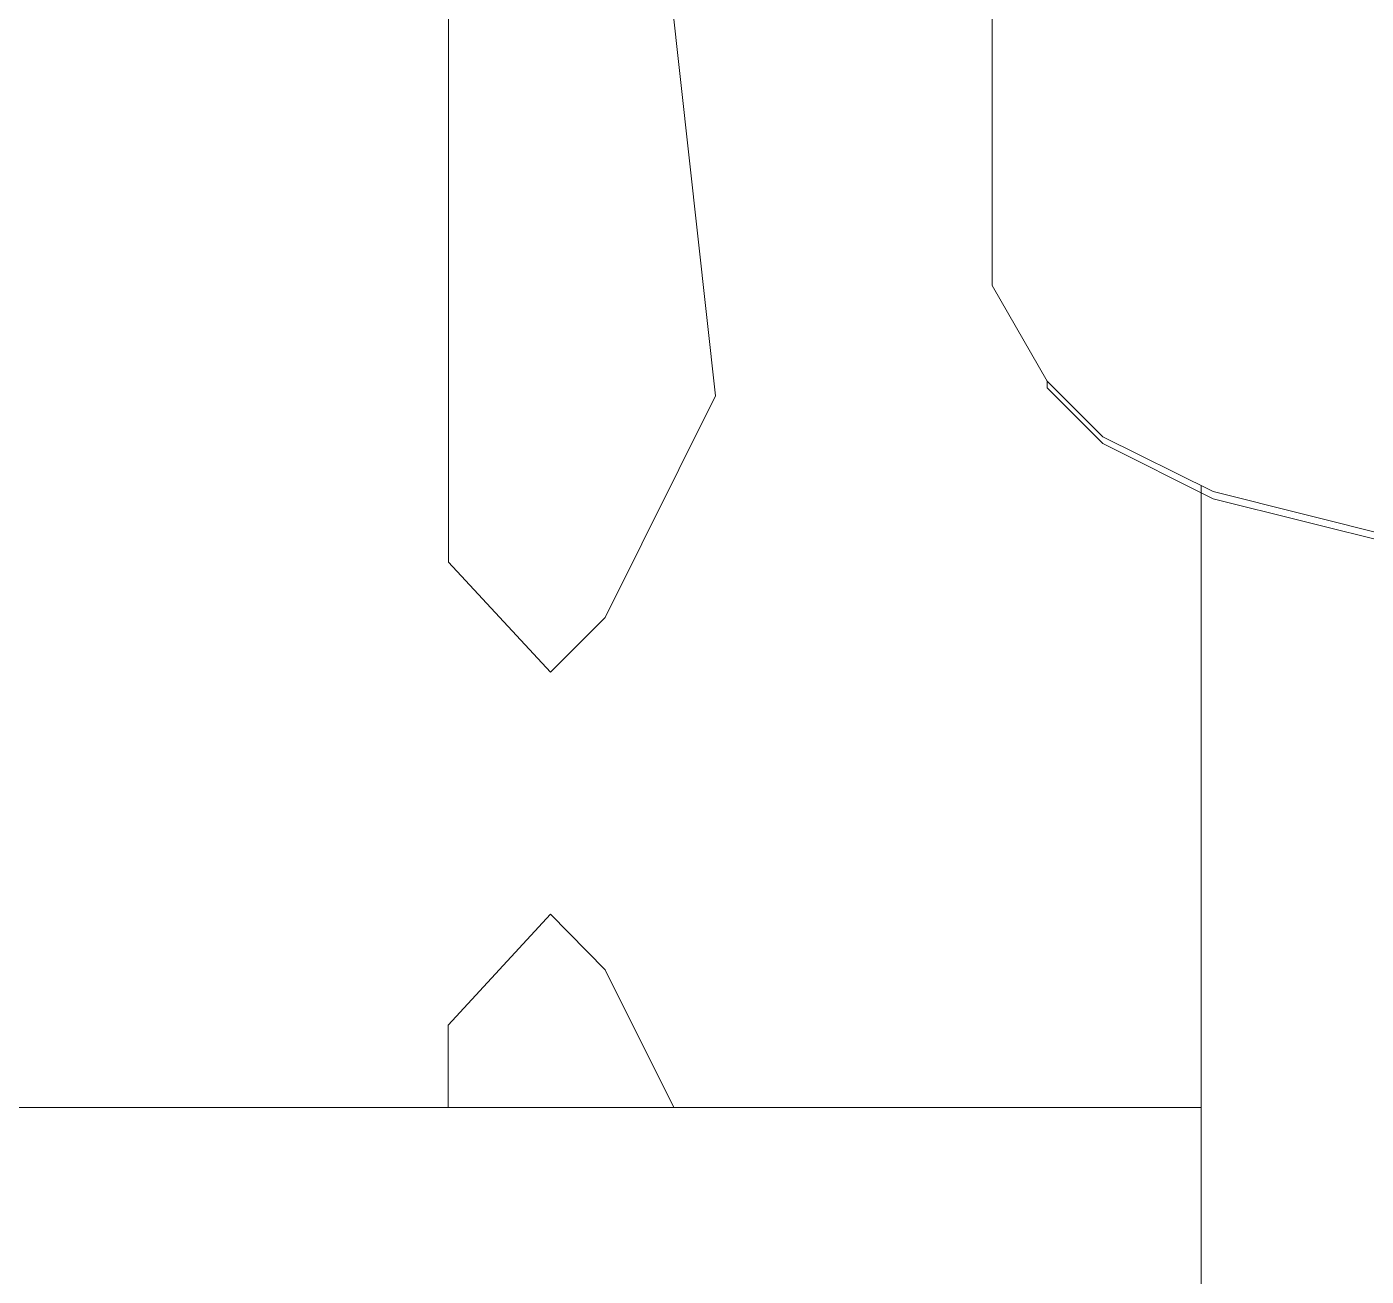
# Model space of a CAD drawing. Extents: x 65572 to 67208, y 30718 to 33598.
# Drawn here: x 66857.53 to 66872.17, y 32293.91 to 32307.57 of the extents above; entities that cross this region are included whole.
import ezdxf

# ---------------------------------------------------------------- set-up
doc = ezdxf.new("R2010")
doc.units = 0
doc.header["$LTSCALE"] = 0.5
doc.header["$MEASUREMENT"] = 0
doc.layers.get('0').update_dxf_attribs({"linetype": 'CONTINUOUS'})
doc.layers.add('Layout', color=154, linetype='CONTINUOUS', lineweight=5)

# ---------------------------------------------------------------- blocks, each defined once
blk = doc.blocks.new('12fstg01')
at = {"color": 0, "linetype": 'ByBlock'}
for p, q in [((0.22516, 0.62118), (0.21243, 0.57035)), ((0.21409, 0.57035), (0.22682, 0.62118)), ((0.21243, 0.57035), (0.19983, 0.54498)), ((0.20136, 0.54498), (0.21409, 0.57035)), ((0.19983, 0.54498), (0.1871, 0.53225)), ((0.18862, 0.53225), (0.20136, 0.54498)), ((0.1651, 0.51961), (0.1871, 0.53225)), ((0.1871, 0.53225), (0.18862, 0.53225)), ((-0.1651, 0.51961), (0.1651, 0.51961)), ((0.07611, 0.4434), (0.19042, 0.45604)), ((0.19042, 0.45604), (0.24135, 0.43067)), ((0.24135, 0.43067), (0.25394, 0.41812)), ((0.25394, 0.41812), (0.22862, 0.39469)), ((0.22862, 0.39469), (-0.22862, 0.39469))]:
    blk.add_line(p, q, dxfattribs=at)

msp = doc.modelspace()

# ---------------------------------------------------------------- linework, layer by layer
at = {"layer": 'Layout', "linetype": 'ByBlock'}
for p, q in [((66862.138, 32296.656), (66863.254, 32297.868)), ((66863.254, 32297.868), (66863.851, 32297.262)), ((66863.851, 32297.262), (66864.603, 32295.755)), ((66862.138, 32295.755), (66862.138, 32296.656)), ((66845.338, 32295.755), (66870.366, 32295.755))]:
    msp.add_line(p, q, dxfattribs=at)
msp.add_lwpolyline([(66870.366, 32282.353), (66870.366, 32302.555)], dxfattribs=at)

# ---------------------------------------------------------------- block references
at = {"layer": 'Layout', "linetype": 'ByBlock', "xscale": 47.58705652932135, "yscale": 47.58705652932135, "zscale": 47.58705652932135, "rotation": 270}
msp.add_blockref('12fstg01', (66843.357, 32312.598), dxfattribs=at)

doc.saveas('drawing.dxf')
